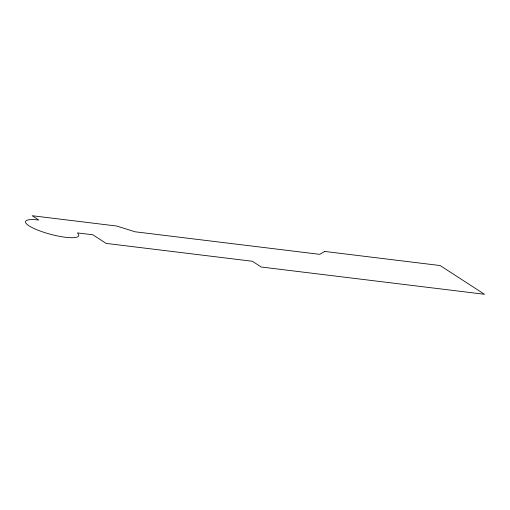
<?xml version="1.0" encoding="UTF-8"?>
<svg xmlns="http://www.w3.org/2000/svg" width="510" height="510" viewBox="0 0 510 510"><rect width="100%" height="100%" fill="white"/><g stroke="black" fill="none" stroke-linecap="round" stroke-linejoin="round"><path stroke-width="0.76" d="M324.672 251.443L319.776 254.343L135.035 231.782L116.835 226.058L32.162 215.717L38.817 220.027A27.54 5.865 14.9 0 0 27.706 224.897A27.54 5.865 14.9 0 0 60.065 236.442A27.54 5.865 14.9 0 0 78.285 234.109L77.437 232.904L92.833 234.785L106.137 243.404L252.393 261.273L261.267 267.017L484.5 294.283L440.136 265.551L324.672 251.443"/></g></svg>
